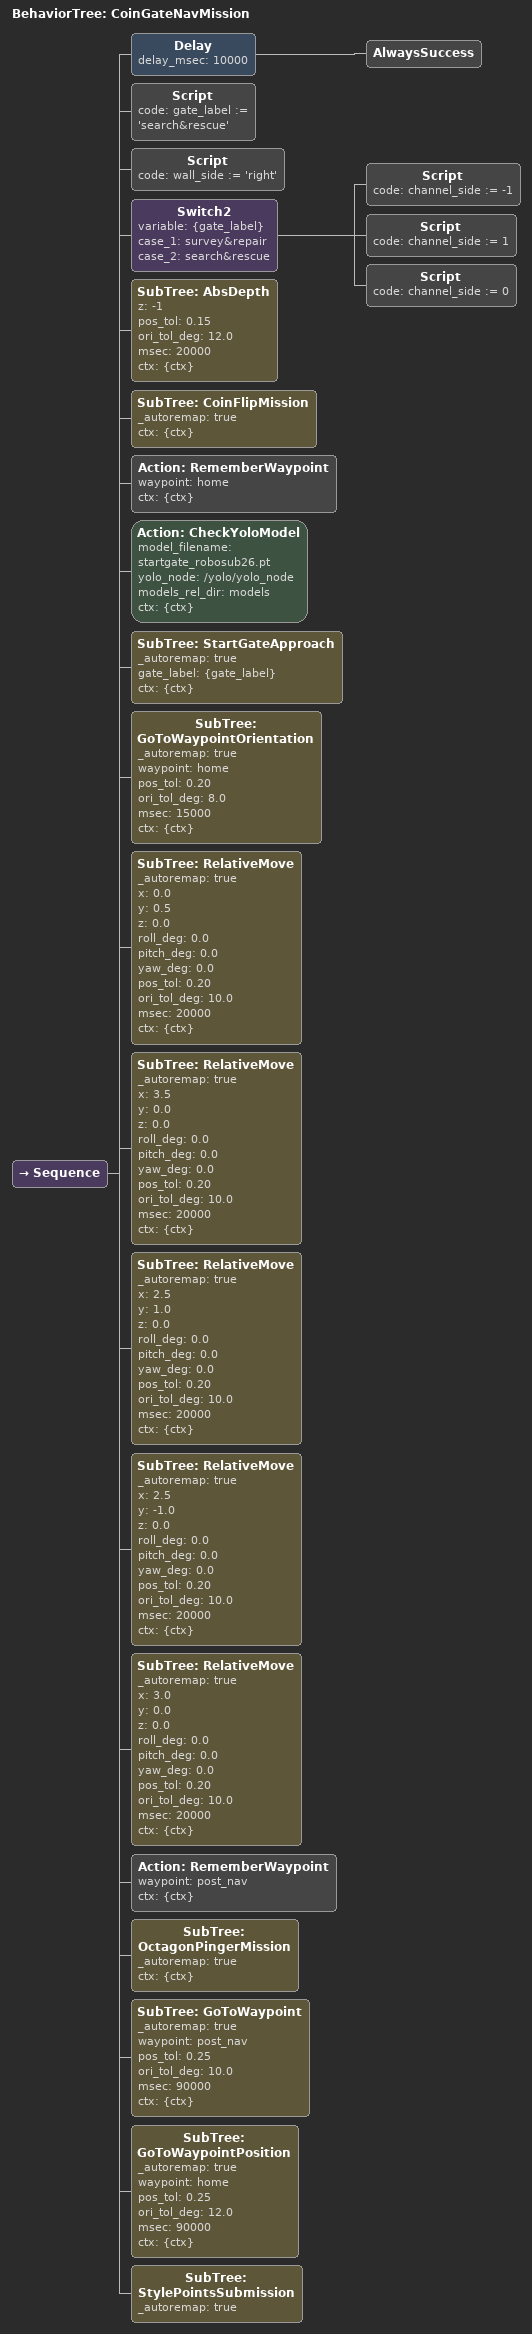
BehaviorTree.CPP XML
<root BTCPP_format="4" main_tree_to_execute="CoinGateNavMission">
  <BehaviorTree ID="CoinGateNavMission">
    <Sequence>
      <Delay delay_msec="10000"><AlwaysSuccess/></Delay>

      <!-- ================= CONFIG =================
           Which gate image to hone onto. This single choice also decides the
           nav-channel side (see Switch2 below). -->
      <Script code="gate_label := 'search&amp;rescue'"/>
      <Script code="wall_side := 'right'"/>

      <Switch2 variable="{gate_label}"
               case_1="survey&amp;repair" case_2="search&amp;rescue">
        <Script code="channel_side := -1"/>
        <Script code="channel_side := 1"/>
        <Script code="channel_side := 0"/>
      </Switch2>

      <!-- 0) Dive to coin-flip depth (absolute). TUNE z. -->
      <SubTree ID="AbsDepth"
               z="-1" pos_tol="0.15" ori_tol_deg="12.0" msec="20000"
               ctx="{ctx}"/>

      <!-- 1) Coin flip: single maneuver away from the wall. Launches and
           tears down its own classifier node. -->
	<SubTree ID="CoinFlipMission" _autoremap="true" ctx="{ctx}"/>

      <!-- 1b) Remember where (and which way) we face after the coin flip.
           Used twice below: orientation-only after the gate, position-only
           at the very end. -->
      <Action ID="RememberWaypoint" waypoint="home" ctx="{ctx}"/>

      <!-- 2) Start gate: load the gate model, then survey + hone onto the
           chosen image and push through. TUNE model_filename for the pool. -->
      <Action ID="CheckYoloModel"
              model_filename="startgate_robosub26.pt"
              yolo_node="/yolo/yolo_node"
              models_rel_dir="models"
              ctx="{ctx}"/>
      <SubTree ID="StartGateApproach" _autoremap="true"
      gate_label="{gate_label}" ctx="{ctx}"/>

      <!-- 2b) Turn back to the post-coin-flip heading. Orientation only:
           we stay where the gate spat us out. -->
      <SubTree ID="GoToWaypointOrientation" _autoremap="true"
               waypoint="home"
               pos_tol="0.20" ori_tol_deg="8.0" msec="15000"
               ctx="{ctx}"/>

      <!-- 3) TUNE ME: re-orient from the gate exit toward the nav channel.
           Adjust x/y/yaw_deg once we see where the gate spits us out. -->
      <SubTree ID="RelativeMove" _autoremap="true"
               x="0.0" y="0.5" z="0.0"
               roll_deg="0.0" pitch_deg="0.0" yaw_deg="0.0"
               pos_tol="0.20" ori_tol_deg="10.0" msec="20000"
               ctx="{ctx}"/>

      <SubTree ID="RelativeMove" _autoremap="true"
               x="3.5" y="0.0" z="0.0"
               roll_deg="0.0" pitch_deg="0.0" yaw_deg="0.0"
               pos_tol="0.20" ori_tol_deg="10.0" msec="20000"
               ctx="{ctx}"/>

      <!-- 4) Nav channel, side driven by the gate image. pcNavChannelV2
           loads its own YOLO model and dives to its operating depth with
           AbsDepth. -->

     <SubTree ID="RelativeMove" _autoremap="true"
               x="2.5" y="1.0" z="0.0"
               roll_deg="0.0" pitch_deg="0.0" yaw_deg="0.0"
               pos_tol="0.20" ori_tol_deg="10.0" msec="20000"
               ctx="{ctx}"/>

     <SubTree ID="RelativeMove" _autoremap="true"
               x="2.5" y="-1.0" z="0.0"
               roll_deg="0.0" pitch_deg="0.0" yaw_deg="0.0"
               pos_tol="0.20" ori_tol_deg="10.0" msec="20000"
     ctx="{ctx}"/>

     <SubTree ID="RelativeMove" _autoremap="true"
               x="3.0" y="0.0" z="0.0"
               roll_deg="0.0" pitch_deg="0.0" yaw_deg="0.0"
               pos_tol="0.20" ori_tol_deg="10.0" msec="20000"
               ctx="{ctx}"/>

      <!-- 5) Mark where the nav channel leg left us; we come back here
           between the octagon and torpedo runs. -->
      <Action ID="RememberWaypoint" waypoint="post_nav" ctx="{ctx}"/>

      <!-- 6) Octagon: ride the pinger to the octagon. -->
      <SubTree ID="OctagonPingerMission" _autoremap="true" ctx="{ctx}"/>

      <!-- 7) Back to the post-nav-channel pose (position + orientation). -->
      <SubTree ID="GoToWaypoint" _autoremap="true"
               waypoint="post_nav"
               pos_tol="0.25" ori_tol_deg="10.0" msec="90000"
               ctx="{ctx}"/>

      <!-- 9) Head home: back to the post-coin-flip position, keeping
      whatever heading we finished the torpedo run with. -->

      <SubTree ID="GoToWaypointPosition" _autoremap="true"
               waypoint="home"
               pos_tol="0.25" ori_tol_deg="12.0" msec="90000"
               ctx="{ctx}"/>

      <SubTree ID="StylePointsSubmission" _autoremap="true" />

    </Sequence>
  </BehaviorTree>
</root>
